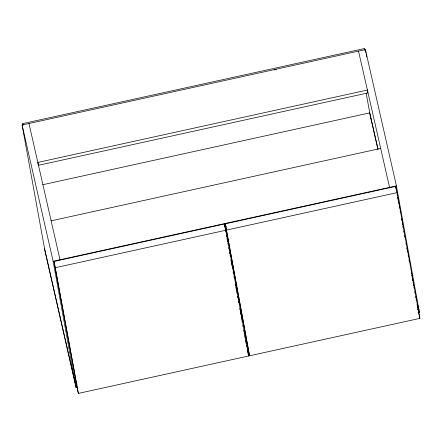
<?xml version="1.0" encoding="UTF-8"?>
<svg xmlns="http://www.w3.org/2000/svg" width="442" height="442" viewBox="0 0 442 442"><rect width="100%" height="100%" fill="white"/><g stroke="black" fill="none" stroke-linecap="round" stroke-linejoin="round"><path stroke-width="0.66" d="M22.912 124.981L22.669 123.627L364.241 48.592L364.595 50.15M77.466 387.43L76.118 387.728L45.084 251.47L22.1 125.014L365.39 49.603L396.424 185.855L419.403 312.312L418.055 312.61M274.316 69.985L276.338 69.538M42.891 184.695L369.75 112.892L378.009 149.136M51.134 220.829L380.689 148.435M76.118 387.728L53.134 261.272L396.424 185.855M54.057 261.443L224.414 224.017L225.834 230.249L248.686 355.981L78.328 393.408L54.057 261.443L78.328 393.408M225.276 223.829L395.629 186.408L397.049 192.635L419.9 318.373L249.542 355.793L225.276 223.829L249.542 355.793M224.967 226.525L226.315 226.232M55.477 267.67L225.834 230.249M226.691 230.061L397.049 192.635M235.669 285.421L237.017 285.123M76.941 384.54L75.593 384.838L44.554 248.581M417.629 309.698L418.878 309.422L417.961 305.394M247.426 350.097L248.774 349.799M418.336 307.615L419.403 312.312M418.48 312.14L419.9 318.373M358.523 51.112L389.557 187.364M370.274 115.782L377.921 149.346M247.266 349.755L248.686 355.981M28.968 123.506L60.001 259.763M22.669 123.627L23.023 125.185M22.1 125.014L53.134 261.272M395.629 186.408L396.491 191.137M397.104 194.519L397.352 195.872M397.596 197.22L398.209 200.602M398.457 201.955L398.701 203.309M399.319 206.685L399.562 208.038M400.176 211.42L400.424 212.768M401.529 218.856L401.772 220.204M402.386 223.586L402.634 224.939M402.877 226.287L403.126 227.641M403.739 231.022L403.982 232.376M404.601 235.752L404.844 237.105M405.949 243.188L406.198 244.542M406.811 247.923L407.054 249.271M407.303 250.625L407.546 251.979M408.159 255.36L408.408 256.708M409.021 260.089L409.27 261.443M411.231 272.255L411.48 273.609M411.723 274.963L411.972 276.316M412.215 277.664L412.828 281.046M413.077 282.399L413.69 285.775M413.939 287.129L414.182 288.482M414.795 291.864L415.044 293.212M415.657 296.593L415.9 297.947M416.149 299.3L416.392 300.648M417.005 304.03L417.254 305.383M417.497 306.731L418.115 310.113M365.39 49.603L366.004 52.996M366.252 54.355L366.744 57.068M364.241 48.592L364.49 49.946M366.175 93.201L370.86 119.003M224.414 224.017L225.398 229.426M225.647 230.779L225.89 232.133M226.503 235.509L226.752 236.862M226.995 238.216L227.608 241.592M227.857 242.945L228.1 244.299M228.713 247.68L228.962 249.028M229.575 252.41L229.823 253.763M230.067 255.117L230.315 256.465M230.928 259.846L231.172 261.2M231.42 262.548L232.033 265.929M232.277 267.283L232.525 268.637M233.138 272.012L233.382 273.366M234 276.747L234.243 278.101M235.348 284.184L235.597 285.532M235.84 286.886L236.453 290.267M236.702 291.621L236.945 292.969M237.558 296.35L237.807 297.704M238.42 301.079L238.669 302.433M239.774 308.516L240.017 309.87M240.266 311.223L240.879 314.605M241.122 315.953L241.735 319.334M241.984 320.688L242.227 322.036M242.846 325.417L243.089 326.771M243.702 330.152L243.951 331.5M244.194 332.854L244.443 334.207M244.686 335.555L245.299 338.937M245.548 340.29L246.161 343.672M246.404 345.02L246.653 346.373M367.39 90.041L37.835 162.435L38.36 165.325L367.915 92.93L367.39 90.041"/></g></svg>
